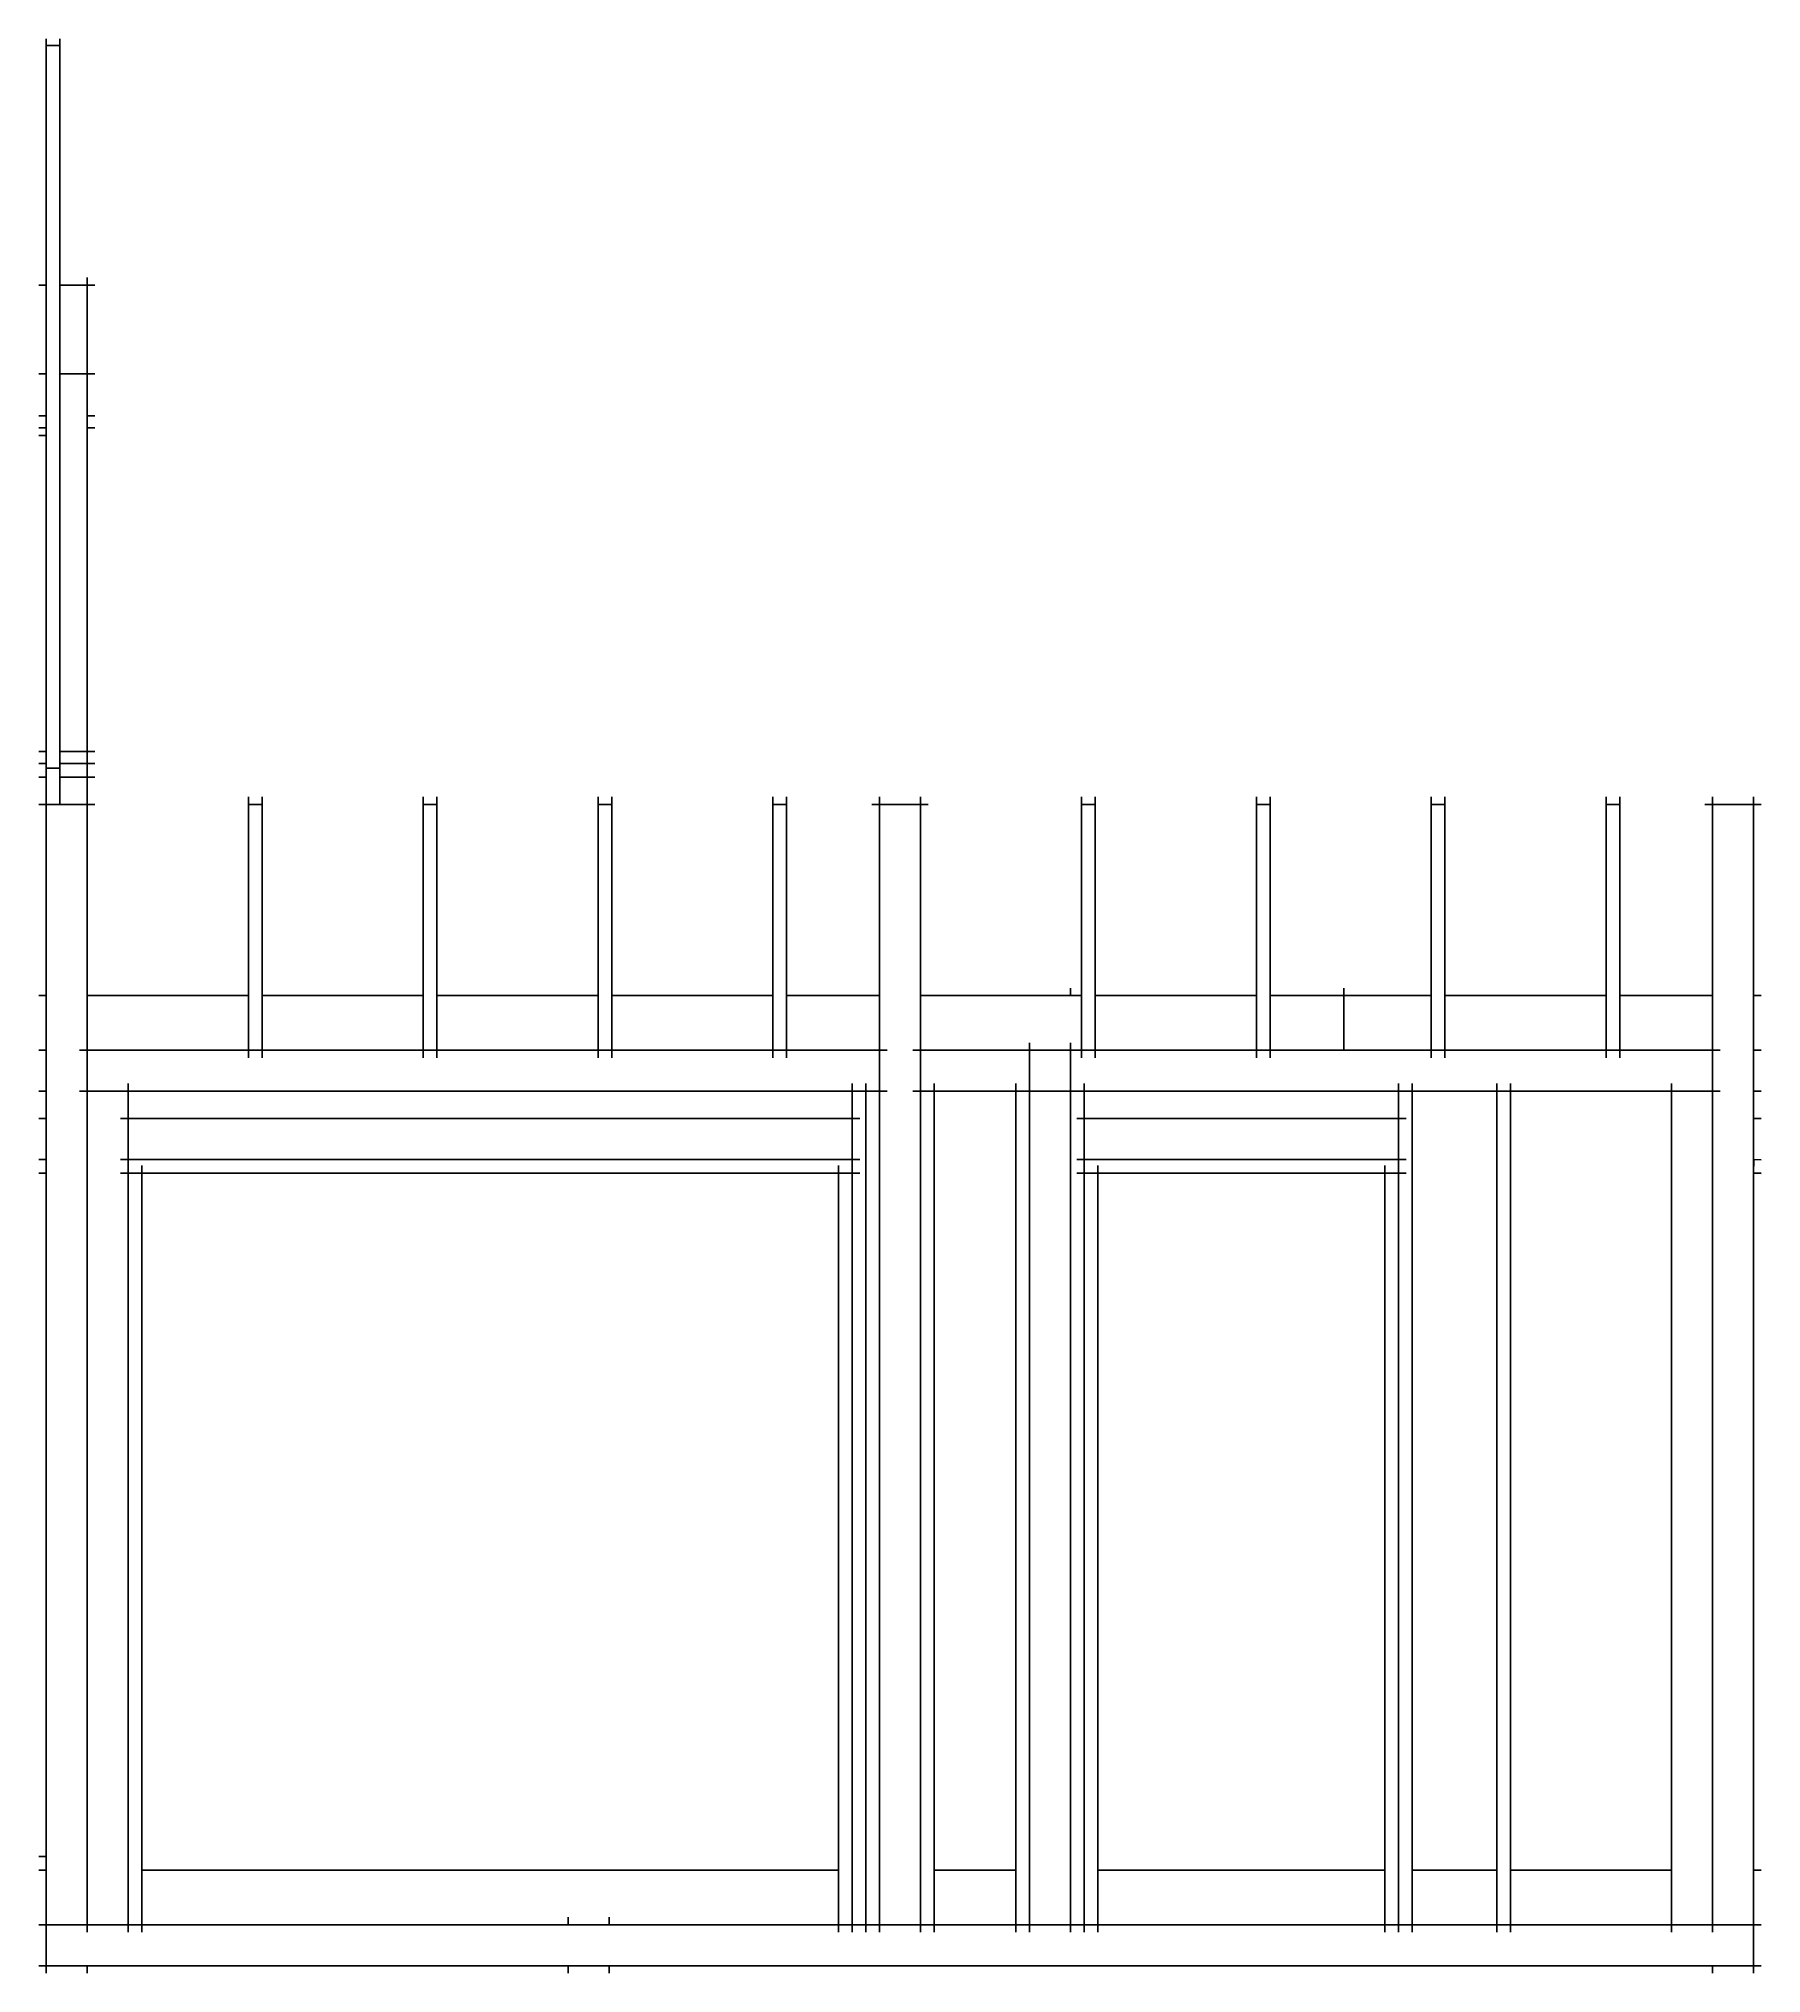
# Model space of a CAD drawing. Extents: x -4950 to 1357, y -3764 to 3316.
import ezdxf

# ---------------------------------------------------------------- set-up
doc = ezdxf.new("R2010")
doc.units = 0
doc.header["$MEASUREMENT"] = 0
doc.layers.get('0').update_dxf_attribs({"linetype": 'CONTINUOUS'})

msp = doc.modelspace()

# ---------------------------------------------------------------- linework, layer by layer
for p, q in [((-4921.8, 3315.5), (-4921.8, 3291.1)), ((-4871.8, 3291.1), (-4921.8, 3291.1)), ((-4921.8, 3291.1), (-4921.8, 2413.5)), ((-4871.8, 3315.5), (-4871.8, 3291.1)), ((-4871.8, 3291.1), (-4871.8, 2413.5)), ((-4949.6, 2413.5), (-4921.8, 2413.5)), ((-4921.8, 2088.5), (-4921.8, 2413.5)), ((-4771.8, 2413.5), (-4871.8, 2413.5)), ((-4871.8, 2088.5), (-4871.8, 2413.5)), ((-4771.8, 2441.4), (-4771.8, 2413.5)), ((-4743.9, 2413.5), (-4771.8, 2413.5)), ((-4771.8, 2088.5), (-4771.8, 2413.5)), ((-4949.6, 2088.5), (-4921.8, 2088.5)), ((-4921.8, 1934.9), (-4921.8, 2088.5)), ((-4771.8, 2088.5), (-4871.8, 2088.5)), ((-4871.8, 1922), (-4871.8, 2088.5)), ((-4743.9, 2088.5), (-4771.8, 2088.5)), ((-4771.8, 1934.9), (-4771.8, 2088.5)), ((-4949.6, 1934.9), (-4921.8, 1934.9)), ((-4921.8, 1891.5), (-4921.8, 1934.9)), ((-4871.8, 707), (-4871.8, 1922)), ((-4743.9, 1934.9), (-4771.8, 1934.9)), ((-4771.8, 1922), (-4771.8, 1934.9)), ((-4771.8, 1891.5), (-4771.8, 1922)), ((-4949.6, 1891.5), (-4921.8, 1891.5)), ((-4949.6, 1863.5), (-4921.8, 1863.5)), ((-4921.8, 1863.5), (-4921.8, 1891.5)), ((-4921.8, 707), (-4921.8, 1863.5)), ((-4743.9, 1891.5), (-4771.8, 1891.5)), ((-4771.8, 707), (-4771.8, 1891.5)), ((-4949.6, 707), (-4921.8, 707)), ((-4949.6, 663.5), (-4921.8, 663.5)), ((-4921.8, 663.5), (-4921.8, 707)), ((-4921.8, 663.5), (-4921.8, 645.4)), ((-4871.8, 645.4), (-4921.8, 645.4)), ((-4921.8, 645.4), (-4921.8, 613.5)), ((-4771.8, 707), (-4871.8, 707)), ((-4871.8, 663.5), (-4871.8, 707)), ((-4771.8, 663.5), (-4871.8, 663.5)), ((-4871.8, 663.5), (-4871.8, 645.4)), ((-4871.8, 613.5), (-4871.8, 645.4)), ((-4771.8, 663.5), (-4771.8, 707)), ((-4743.9, 707), (-4771.8, 707)), ((-4743.9, 663.5), (-4771.8, 663.5)), ((-4771.8, 613.5), (-4771.8, 663.5)), ((-4949.6, 613.5), (-4921.8, 613.5)), ((-4921.8, 613.5), (-4921.8, 513.5)), ((-4871.8, 613.5), (-4771.8, 613.5)), ((-4871.8, 513.5), (-4871.8, 613.5)), ((-4743.9, 613.5), (-4771.8, 613.5)), ((-4771.8, 513.5), (-4771.8, 613.5)), ((-4949.6, 513.5), (-4921.8, 513.5)), ((-4921.8, 513.5), (-4871.8, 513.5)), ((-4921.8, -186.5), (-4921.8, 513.5)), ((-4871.8, 513.5), (-4771.8, 513.5)), ((-4743.9, 513.5), (-4771.8, 513.5)), ((-4771.8, -186.5), (-4771.8, 513.5)), ((-4181.8, 541.4), (-4181.8, 513.5)), ((-4181.8, 513.5), (-4131.8, 513.5)), ((-4181.8, -186.5), (-4181.8, 513.5)), ((-4131.8, 541.4), (-4131.8, 513.5)), ((-4131.8, -186.5), (-4131.8, 513.5)), ((-3541.8, 541.4), (-3541.8, 513.5)), ((-3541.8, 513.5), (-3491.8, 513.5)), ((-3541.8, -186.5), (-3541.8, 513.5)), ((-3491.8, 541.4), (-3491.8, 513.5)), ((-3491.8, -186.5), (-3491.8, 513.5)), ((-2901.8, 541.4), (-2901.8, 513.5)), ((-2901.8, 513.5), (-2851.8, 513.5)), ((-2901.8, -186.5), (-2901.8, 513.5)), ((-2851.8, 541.4), (-2851.8, 513.5)), ((-2851.8, -186.5), (-2851.8, 513.5)), ((-2261.8, 541.4), (-2261.8, 513.5)), ((-2261.8, 513.5), (-2211.8, 513.5)), ((-2261.8, -186.5), (-2261.8, 513.5)), ((-2211.8, 541.4), (-2211.8, 513.5)), ((-2211.8, -186.5), (-2211.8, 513.5)), ((-1899.6, 513.5), (-1871.8, 513.5)), ((-1871.8, 541.4), (-1871.8, 513.5)), ((-1721.8, 513.5), (-1871.8, 513.5)), ((-1871.8, -186.5), (-1871.8, 513.5)), ((-1721.8, 541.4), (-1721.8, 513.5)), ((-1693.9, 513.5), (-1721.8, 513.5)), ((-1721.8, -186.5), (-1721.8, 513.5)), ((-1131.8, 541.4), (-1131.8, 513.5)), ((-1131.8, 513.5), (-1081.8, 513.5)), ((-1131.8, -186.5), (-1131.8, 513.5)), ((-1081.8, 541.4), (-1081.8, 513.5)), ((-1081.8, -186.5), (-1081.8, 513.5)), ((-491.8, 541.4), (-491.8, 513.5)), ((-491.8, 513.5), (-441.8, 513.5)), ((-491.8, -186.5), (-491.8, 513.5)), ((-441.8, 541.4), (-441.8, 513.5)), ((-441.8, -186.5), (-441.8, 513.5)), ((148.2, 541.4), (148.2, 513.5)), ((148.2, 513.5), (198.2, 513.5)), ((148.2, -186.5), (148.2, 513.5)), ((198.2, 541.4), (198.2, 513.5)), ((198.2, -186.5), (198.2, 513.5)), ((788.2, 541.4), (788.2, 513.5)), ((788.2, 513.5), (838.2, 513.5)), ((788.2, -186.5), (788.2, 513.5)), ((838.2, 541.4), (838.2, 513.5)), ((838.2, -186.5), (838.2, 513.5)), ((1150.4, 513.5), (1178.2, 513.5)), ((1178.2, 541.4), (1178.2, 513.5)), ((1328.2, 513.5), (1178.2, 513.5)), ((1178.2, -186.5), (1178.2, 513.5)), ((1328.2, 541.4), (1328.2, 513.5)), ((1356.1, 513.5), (1328.2, 513.5)), ((1328.2, -186.5), (1328.2, 513.5)), ((-4949.6, -186.5), (-4921.8, -186.5)), ((-4921.8, -386.5), (-4921.8, -186.5)), ((-4181.8, -186.5), (-4771.8, -186.5)), ((-4771.8, -386.5), (-4771.8, -186.5)), ((-4181.8, -386.5), (-4181.8, -186.5)), ((-3541.8, -186.5), (-4131.8, -186.5)), ((-4131.8, -386.5), (-4131.8, -186.5)), ((-3541.8, -386.5), (-3541.8, -186.5)), ((-2901.8, -186.5), (-3491.8, -186.5)), ((-3491.8, -386.5), (-3491.8, -186.5)), ((-2901.8, -386.5), (-2901.8, -186.5)), ((-2261.8, -186.5), (-2851.8, -186.5)), ((-2851.8, -386.5), (-2851.8, -186.5)), ((-2261.8, -386.5), (-2261.8, -186.5)), ((-1871.8, -186.5), (-2211.8, -186.5)), ((-2211.8, -386.5), (-2211.8, -186.5)), ((-1871.8, -386.5), (-1871.8, -186.5)), ((-1171.8, -186.5), (-1721.8, -186.5)), ((-1721.8, -386.5), (-1721.8, -186.5)), ((-1171.8, -158.6), (-1171.8, -186.5)), ((-1131.8, -186.5), (-1171.8, -186.5)), ((-1131.8, -386.5), (-1131.8, -186.5)), ((-491.8, -186.5), (-1081.8, -186.5)), ((-1081.8, -386.5), (-1081.8, -186.5)), ((-491.8, -386.5), (-491.8, -186.5)), ((-171.8, -186.5), (-441.8, -186.5)), ((-441.8, -386.5), (-441.8, -186.5)), ((-171.8, -158.6), (-171.8, -186.5)), ((-171.8, -186.5), (-171.8, -386.5)), ((-171.8, -186.5), (148.2, -186.5)), ((148.2, -386.5), (148.2, -186.5)), ((788.2, -186.5), (198.2, -186.5)), ((198.2, -386.5), (198.2, -186.5)), ((788.2, -386.5), (788.2, -186.5)), ((1178.2, -186.5), (838.2, -186.5)), ((838.2, -386.5), (838.2, -186.5)), ((1178.2, -386.5), (1178.2, -186.5)), ((1356.1, -186.5), (1328.2, -186.5)), ((1328.2, -386.5), (1328.2, -186.5)), ((-4949.6, -386.5), (-4921.8, -386.5)), ((-4921.8, -386.5), (-4921.8, -536.5)), ((-4799.6, -386.5), (-4771.8, -386.5)), ((-4771.8, -386.5), (-4181.8, -386.5)), ((-4771.8, -386.5), (-4771.8, -536.5)), ((-4181.8, -414.3), (-4181.8, -386.5)), ((-4131.8, -386.5), (-4181.8, -386.5)), ((-4131.8, -386.5), (-3541.8, -386.5)), ((-4131.8, -414.3), (-4131.8, -386.5)), ((-3541.8, -414.3), (-3541.8, -386.5)), ((-3491.8, -386.5), (-3541.8, -386.5)), ((-3491.8, -386.5), (-2901.8, -386.5)), ((-3491.8, -414.3), (-3491.8, -386.5)), ((-2901.8, -414.3), (-2901.8, -386.5)), ((-2851.8, -386.5), (-2901.8, -386.5)), ((-2851.8, -386.5), (-2261.8, -386.5)), ((-2851.8, -414.3), (-2851.8, -386.5)), ((-2261.8, -414.3), (-2261.8, -386.5)), ((-2211.8, -386.5), (-2261.8, -386.5)), ((-2211.8, -386.5), (-1871.8, -386.5)), ((-2211.8, -414.3), (-2211.8, -386.5)), ((-1843.9, -386.5), (-1871.8, -386.5)), ((-1871.8, -536.5), (-1871.8, -386.5)), ((-1749.6, -386.5), (-1721.8, -386.5)), ((-1321.8, -386.5), (-1721.8, -386.5)), ((-1721.8, -536.5), (-1721.8, -386.5)), ((-1321.8, -358.6), (-1321.8, -386.5)), ((-1321.8, -536.5), (-1321.8, -386.5)), ((-1321.8, -386.5), (-1171.8, -386.5)), ((-1171.8, -358.6), (-1171.8, -386.5)), ((-1171.8, -536.5), (-1171.8, -386.5)), ((-1171.8, -386.5), (-1131.8, -386.5)), ((-1131.8, -414.3), (-1131.8, -386.5)), ((-1081.8, -386.5), (-1131.8, -386.5)), ((-1081.8, -414.3), (-1081.8, -386.5)), ((-1081.8, -386.5), (-491.8, -386.5)), ((-491.8, -414.3), (-491.8, -386.5)), ((-441.8, -386.5), (-491.8, -386.5)), ((-441.8, -414.3), (-441.8, -386.5)), ((-441.8, -386.5), (-171.8, -386.5)), ((-171.8, -386.5), (148.2, -386.5)), ((148.2, -414.3), (148.2, -386.5)), ((198.2, -386.5), (148.2, -386.5)), ((198.2, -414.3), (198.2, -386.5)), ((198.2, -386.5), (788.2, -386.5)), ((788.2, -414.3), (788.2, -386.5)), ((838.2, -386.5), (788.2, -386.5)), ((838.2, -414.3), (838.2, -386.5)), ((1178.2, -386.5), (838.2, -386.5)), ((1206.1, -386.5), (1178.2, -386.5)), ((1178.2, -536.5), (1178.2, -386.5)), ((1356.1, -386.5), (1328.2, -386.5)), ((1328.2, -386.5), (1328.2, -536.5)), ((-4949.6, -536.5), (-4921.8, -536.5)), ((-4921.8, -636.5), (-4921.8, -536.5)), ((-4799.6, -536.5), (-4771.8, -536.5)), ((-4771.8, -536.5), (-4621.8, -536.5)), ((-4771.8, -536.5), (-4771.8, -3586.5)), ((-4621.8, -508.6), (-4621.8, -536.5)), ((-4621.8, -536.5), (-1971.8, -536.5)), ((-4621.8, -636.5), (-4621.8, -536.5)), ((-1971.8, -508.6), (-1971.8, -536.5)), ((-1921.8, -536.5), (-1971.8, -536.5)), ((-1971.8, -636.5), (-1971.8, -536.5)), ((-1921.8, -508.6), (-1921.8, -536.5)), ((-1921.8, -3586.5), (-1921.8, -536.5)), ((-1871.8, -536.5), (-1921.8, -536.5)), ((-1843.9, -536.5), (-1871.8, -536.5)), ((-1871.8, -536.5), (-1871.8, -3586.5)), ((-1749.6, -536.5), (-1721.8, -536.5)), ((-1671.8, -536.5), (-1721.8, -536.5)), ((-1721.8, -536.5), (-1721.8, -3586.5)), ((-1671.8, -508.6), (-1671.8, -536.5)), ((-1671.8, -3386.5), (-1671.8, -536.5)), ((-1671.8, -536.5), (-1371.8, -536.5)), ((-1371.8, -508.6), (-1371.8, -536.5)), ((-1371.8, -3386.5), (-1371.8, -536.5)), ((-1321.8, -536.5), (-1371.8, -536.5)), ((-1321.8, -536.5), (-1321.8, -3586.5)), ((-1321.8, -536.5), (-1171.8, -536.5)), ((-1171.8, -536.5), (-1121.8, -536.5)), ((-1171.8, -3586.5), (-1171.8, -536.5)), ((-1121.8, -508.6), (-1121.8, -536.5)), ((-1121.8, -536.5), (28.2, -536.5)), ((-1121.8, -636.5), (-1121.8, -536.5)), ((28.2, -508.6), (28.2, -536.5)), ((78.2, -536.5), (28.2, -536.5)), ((28.2, -636.5), (28.2, -536.5)), ((78.2, -508.6), (78.2, -536.5)), ((78.2, -3386.5), (78.2, -536.5)), ((78.2, -536.5), (388.2, -536.5)), ((388.2, -508.6), (388.2, -536.5)), ((438.2, -536.5), (388.2, -536.5)), ((388.2, -3386.5), (388.2, -536.5)), ((438.2, -508.6), (438.2, -536.5)), ((438.2, -3386.5), (438.2, -536.5)), ((1028.2, -536.5), (438.2, -536.5)), ((1028.2, -508.6), (1028.2, -536.5)), ((1028.2, -3386.5), (1028.2, -536.5)), ((1178.2, -536.5), (1028.2, -536.5)), ((1206.1, -536.5), (1178.2, -536.5)), ((1178.2, -536.5), (1178.2, -3586.5)), ((1356.1, -536.5), (1328.2, -536.5)), ((1328.2, -636.5), (1328.2, -536.5)), ((-4949.6, -636.5), (-4921.8, -636.5)), ((-4921.8, -636.5), (-4921.8, -786.5)), ((-4649.6, -636.5), (-4621.8, -636.5)), ((-4621.8, -636.5), (-1971.8, -636.5)), ((-4621.8, -786.5), (-4621.8, -636.5)), ((-1943.9, -636.5), (-1971.8, -636.5)), ((-1971.8, -786.5), (-1971.8, -636.5)), ((-1149.6, -636.5), (-1121.8, -636.5)), ((-1121.8, -636.5), (28.2, -636.5)), ((-1121.8, -786.5), (-1121.8, -636.5)), ((56.1, -636.5), (28.2, -636.5)), ((28.2, -786.5), (28.2, -636.5)), ((1356.1, -636.5), (1328.2, -636.5)), ((1328.2, -636.5), (1328.2, -786.5)), ((-4949.6, -786.5), (-4921.8, -786.5)), ((-4949.6, -836.5), (-4921.8, -836.5)), ((-4921.8, -836.5), (-4921.8, -786.5)), ((-4921.8, -3336.5), (-4921.8, -836.5)), ((-4649.6, -786.5), (-4621.8, -786.5)), ((-4649.6, -836.5), (-4621.8, -836.5)), ((-1971.8, -786.5), (-4621.8, -786.5)), ((-4621.8, -836.5), (-4621.8, -786.5)), ((-4621.8, -3586.5), (-4621.8, -836.5)), ((-4621.8, -836.5), (-4571.8, -836.5)), ((-4571.8, -808.6), (-4571.8, -836.5)), ((-4571.8, -3386.5), (-4571.8, -836.5)), ((-2021.8, -836.5), (-4571.8, -836.5)), ((-2021.8, -808.6), (-2021.8, -836.5)), ((-1971.8, -836.5), (-2021.8, -836.5)), ((-2021.8, -3386.5), (-2021.8, -836.5)), ((-1943.9, -786.5), (-1971.8, -786.5)), ((-1971.8, -836.5), (-1971.8, -786.5)), ((-1943.9, -836.5), (-1971.8, -836.5)), ((-1971.8, -3586.5), (-1971.8, -836.5)), ((-1149.6, -786.5), (-1121.8, -786.5)), ((-1149.6, -836.5), (-1121.8, -836.5)), ((28.2, -786.5), (-1121.8, -786.5)), ((-1121.8, -836.5), (-1121.8, -786.5)), ((-1121.8, -3586.5), (-1121.8, -836.5)), ((-1121.8, -836.5), (-1071.8, -836.5)), ((-1071.8, -808.6), (-1071.8, -836.5)), ((-1071.8, -3386.5), (-1071.8, -836.5)), ((-21.8, -836.5), (-1071.8, -836.5)), ((-21.8, -808.6), (-21.8, -836.5)), ((28.2, -836.5), (-21.8, -836.5)), ((-21.8, -3386.5), (-21.8, -836.5)), ((56.1, -786.5), (28.2, -786.5)), ((28.2, -836.5), (28.2, -786.5)), ((28.2, -3586.5), (28.2, -836.5)), ((56.1, -836.5), (28.2, -836.5)), ((1328.9, -786.5), (1328.2, -786.5)), ((1328.2, -836.5), (1328.9, -786.5)), ((1328.2, -836.5), (1328.2, -786.5)), ((1356.1, -836.5), (1328.2, -836.5)), ((1356.1, -836.8), (1328.2, -836.5)), ((1328.2, -3386.5), (1328.2, -836.5)), ((1356.7, -786.8), (1328.9, -786.5)), ((-4949.6, -3336.5), (-4921.8, -3336.5)), ((-4949.6, -3386.5), (-4921.8, -3386.5)), ((-4921.8, -3386.5), (-4921.8, -3336.5)), ((-4921.8, -3586.5), (-4921.8, -3386.5)), ((-2021.8, -3386.5), (-4571.8, -3386.5)), ((-4571.8, -3586.5), (-4571.8, -3386.5)), ((-2021.8, -3586.5), (-2021.8, -3386.5)), ((-1371.8, -3386.5), (-1671.8, -3386.5)), ((-1671.8, -3586.5), (-1671.8, -3386.5)), ((-1371.8, -3586.5), (-1371.8, -3386.5)), ((-21.8, -3386.5), (-1071.8, -3386.5)), ((-1071.8, -3586.5), (-1071.8, -3386.5)), ((-21.8, -3586.5), (-21.8, -3386.5)), ((388.2, -3386.5), (78.2, -3386.5)), ((78.2, -3586.5), (78.2, -3386.5)), ((388.2, -3586.5), (388.2, -3386.5)), ((1028.2, -3386.5), (438.2, -3386.5)), ((438.2, -3586.5), (438.2, -3386.5)), ((1028.2, -3586.5), (1028.2, -3386.5)), ((1356.1, -3386.5), (1328.2, -3386.5)), ((1328.2, -3586.5), (1328.2, -3386.5)), ((-4949.6, -3586.5), (-4921.8, -3586.5)), ((-4921.8, -3586.5), (-4921.8, -3736.5)), ((-4771.8, -3586.5), (-4921.8, -3586.5)), ((-4771.8, -3614.3), (-4771.8, -3586.5)), ((-4771.8, -3586.5), (-4621.8, -3586.5)), ((-4621.8, -3614.3), (-4621.8, -3586.5)), ((-4621.8, -3586.5), (-4571.8, -3586.5)), ((-4571.8, -3614.3), (-4571.8, -3586.5)), ((-3011.7, -3586.5), (-4571.8, -3586.5)), ((-3011.7, -3558.6), (-3011.7, -3586.5)), ((-2861.7, -3586.5), (-3011.7, -3586.5)), ((-2861.7, -3558.6), (-2861.7, -3586.5)), ((-2861.7, -3586.5), (-2021.8, -3586.5)), ((-2021.8, -3614.3), (-2021.8, -3586.5)), ((-2021.8, -3586.5), (-1971.8, -3586.5)), ((-1971.8, -3614.3), (-1971.8, -3586.5)), ((-1921.8, -3586.5), (-1971.8, -3586.5)), ((-1921.8, -3614.3), (-1921.8, -3586.5)), ((-1871.8, -3586.5), (-1921.8, -3586.5)), ((-1871.8, -3614.3), (-1871.8, -3586.5)), ((-1871.8, -3586.5), (-1721.8, -3586.5)), ((-1721.8, -3614.3), (-1721.8, -3586.5)), ((-1721.8, -3586.5), (-1671.8, -3586.5)), ((-1671.8, -3614.3), (-1671.8, -3586.5)), ((-1371.8, -3586.5), (-1671.8, -3586.5)), ((-1371.8, -3614.3), (-1371.8, -3586.5)), ((-1321.8, -3586.5), (-1371.8, -3586.5)), ((-1321.8, -3614.3), (-1321.8, -3586.5)), ((-1321.8, -3586.5), (-1171.8, -3586.5)), ((-1171.8, -3614.3), (-1171.8, -3586.5)), ((-1171.8, -3586.5), (-1121.8, -3586.5)), ((-1121.8, -3614.3), (-1121.8, -3586.5)), ((-1121.8, -3586.5), (-1071.8, -3586.5)), ((-1071.8, -3614.3), (-1071.8, -3586.5)), ((-21.8, -3586.5), (-1071.8, -3586.5)), ((-21.8, -3614.3), (-21.8, -3586.5)), ((-21.8, -3586.5), (28.2, -3586.5)), ((78.2, -3586.5), (28.2, -3586.5)), ((28.2, -3614.3), (28.2, -3586.5)), ((78.2, -3614.3), (78.2, -3586.5)), ((388.2, -3586.5), (78.2, -3586.5)), ((438.2, -3586.5), (388.2, -3586.5)), ((388.2, -3614.3), (388.2, -3586.5)), ((438.2, -3614.3), (438.2, -3586.5)), ((1028.2, -3586.5), (438.2, -3586.5)), ((1028.2, -3614.3), (1028.2, -3586.5)), ((1178.2, -3586.5), (1028.2, -3586.5)), ((1178.2, -3614.3), (1178.2, -3586.5)), ((1178.2, -3586.5), (1328.2, -3586.5)), ((1356.1, -3586.5), (1328.2, -3586.5)), ((1328.2, -3586.5), (1328.2, -3736.5)), ((-4949.6, -3736.5), (-4921.8, -3736.5)), ((-4921.8, -3764.3), (-4921.8, -3736.5)), ((-4921.8, -3736.5), (-4771.8, -3736.5)), ((-4771.8, -3764.3), (-4771.8, -3736.5)), ((-3011.7, -3736.5), (-4771.8, -3736.5)), ((-3011.7, -3764.3), (-3011.7, -3736.5)), ((-3011.7, -3736.5), (-2861.7, -3736.5)), ((-2861.7, -3764.3), (-2861.7, -3736.5)), ((-2861.7, -3736.5), (1178.2, -3736.5)), ((1178.2, -3764.3), (1178.2, -3736.5)), ((1178.2, -3736.5), (1328.2, -3736.5)), ((1328.2, -3764.3), (1328.2, -3736.5)), ((1356.1, -3736.5), (1328.2, -3736.5))]:
    msp.add_line(p, q)

doc.saveas('drawing.dxf')
